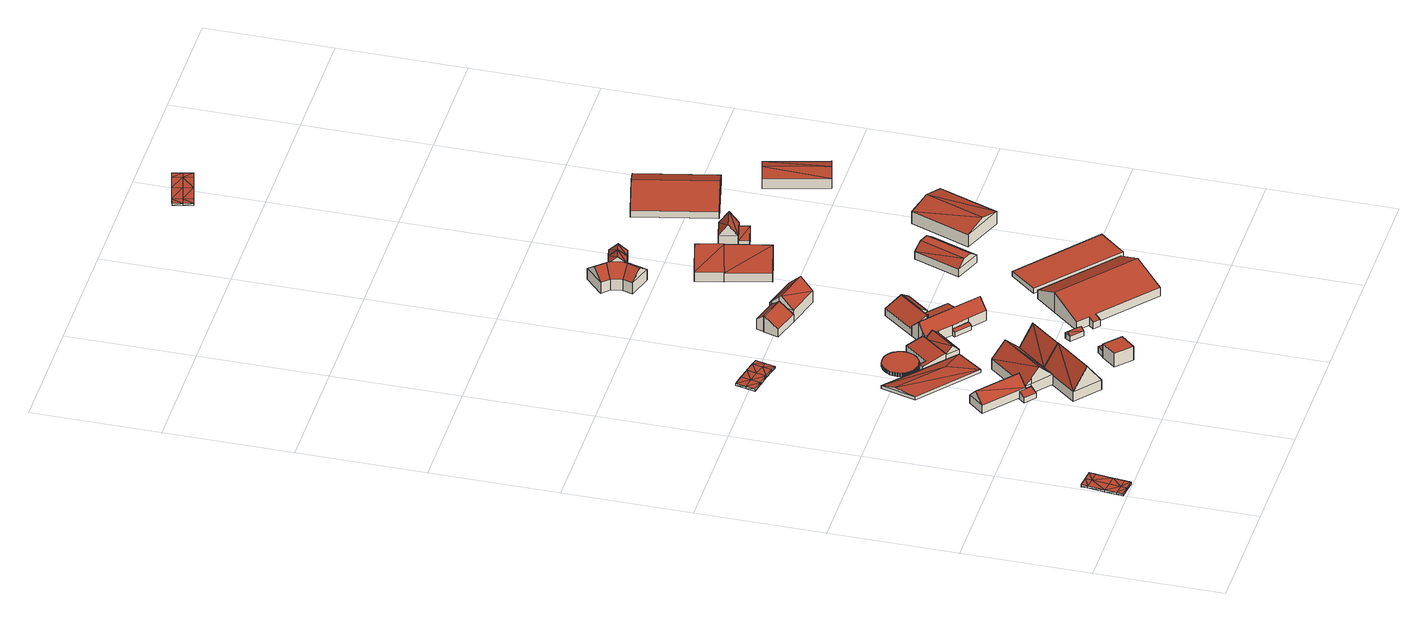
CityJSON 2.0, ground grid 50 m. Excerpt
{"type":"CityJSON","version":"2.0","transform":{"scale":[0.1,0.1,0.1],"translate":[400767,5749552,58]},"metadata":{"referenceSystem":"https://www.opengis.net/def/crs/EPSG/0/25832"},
"CityObjects":{
"building1":{"type":"Building","attributes":{"Geometrietyp2DReferenz":"2000","Gemeindeschluessel":"05515000","function":"53001_1800","roofType":"9999","measuredHeight":1},"geometry":[{"type":"Solid","lod":"2","boundaries":[[[[0,1,2]],[[1,3,2]],[[4,5,0]],[[5,1,0]],[[6,7,4]],[[7,5,4]],[[8,9,6]],[[9,7,6]],[[10,11,8]],[[11,9,8]],[[12,13,10]],[[13,11,10]],[[14,15,12]],[[15,13,12]],[[16,17,14]],[[17,15,14]],[[18,19,16]],[[19,17,16]],[[20,21,18]],[[21,19,18]],[[22,23,20]],[[23,21,20]],[[2,3,22]],[[3,23,22]],[[24,3,1]],[[24,1,5]],[[25,24,7]],[[7,24,5]],[[26,25,7]],[[26,7,9]],[[13,26,11]],[[11,26,9]],[[21,23,3]],[[21,3,24]],[[19,21,24]],[[19,24,25]],[[19,25,26]],[[19,26,17]],[[15,17,13]],[[13,17,26]],[[27,0,2]],[[27,4,0]],[[28,6,27]],[[6,4,27]],[[29,6,28]],[[29,8,6]],[[12,10,29]],[[10,8,29]],[[20,2,22]],[[20,27,2]],[[18,27,20]],[[18,28,27]],[[18,29,28]],[[18,16,29]],[[14,12,16]],[[12,29,16]]]],"semantics":{"surfaces":[{"type":"WallSurface"},{"type":"GroundSurface"},{"type":"RoofSurface"}],"values":[[0,0,0,0,0,0,0,0,0,0,0,0,0,0,0,0,0,0,0,0,0,0,0,0,1,1,1,1,1,1,1,1,1,1,1,1,1,1,1,1,2,2,2,2,2,2,2,2,2,2,2,2,2,2,2,2]]}}]},
"building2":{"type":"Building","attributes":{"Gemeindeschluessel":"05515000","Geometrietyp2DReferenz":"3000","function":"31001_2700","roofType":"3100","measuredHeight":7.86},"geometry":[{"type":"Solid","lod":"2","boundaries":[[[[30,31,32,33]],[[34,35,31,30]],[[36,37,35,34]],[[33,32,37,36]],[[30,38,34]],[[36,39,33]],[[38,30,33]],[[33,39,38]],[[34,38,39]],[[39,36,34]],[[31,35,37,32]]]],"semantics":{"surfaces":[{"type":"WallSurface"},{"type":"RoofSurface"},{"type":"GroundSurface"}],"values":[[0,0,0,0,0,0,1,1,1,1,2]]}}]},
"building3":{"type":"Building","attributes":{"Gemeindeschluessel":"05515000","Geometrietyp2DReferenz":"3000","function":"31001_2700","roofType":"2100","measuredHeight":3.4},"geometry":[{"type":"Solid","lod":"2","boundaries":[[[[40,41,42,43]],[[44,45,41,40]],[[46,47,45,44]],[[48,49,47,46]],[[43,42,49,48]],[[46,44,40,43,48]],[[41,45,47,49,42]]]],"semantics":{"surfaces":[{"type":"WallSurface"},{"type":"RoofSurface"},{"type":"GroundSurface"}],"values":[[0,0,0,0,0,1,2]]}}]},
"building4":{"type":"Building","attributes":{"name":"Schulze-Wilbrenning","Gemeindeschluessel":"05515000","Geometrietyp2DReferenz":"3000","function":"31001_1000","roofType":"5000","measuredHeight":12.88},"address":[{"country":"Germany","locality":"Münster","thoroughfareNumber":"29","thoroughfareName":"Wilbrenning"}],"geometry":[{"type":"Solid","lod":"2","boundaries":[[[[50,51,52,53]],[[54,55,51,50]],[[56,57,55,54]],[[58,59,57,56]],[[53,52,59,58]],[[60,61,53]],[[50,53,61]],[[60,58,56,54]],[[61,60,54]],[[60,53,58]],[[61,54,50]],[[51,55,57,59,52]]]],"semantics":{"surfaces":[{"type":"WallSurface"},{"type":"RoofSurface"},{"type":"GroundSurface"}],"values":[[0,0,0,0,0,1,1,1,1,0,0,2]]}}]},
"building5":{"type":"Building","attributes":{"Gemeindeschluessel":"05515000","Geometrietyp2DReferenz":"3000","function":"31001_2700","roofType":"3100","measuredHeight":10.35},"geometry":[{"type":"Solid","lod":"2","boundaries":[[[[62,63,64,65]],[[66,67,63,62]],[[68,69,67,66]],[[70,71,69,68]],[[72,73,71,70]],[[74,75,73,72]],[[65,64,75,74]],[[62,76,77]],[[62,65,74,78,76]],[[68,66,77,70]],[[76,70,77]],[[78,74,72]],[[76,78,72,70]],[[77,66,62]],[[63,67,69,71,73,75,64]]]],"semantics":{"surfaces":[{"type":"WallSurface"},{"type":"RoofSurface"},{"type":"GroundSurface"}],"values":[[0,0,0,0,0,0,0,1,1,1,1,0,0,0,2]]}}]},
"building6":{"type":"Building","attributes":{"Gemeindeschluessel":"05515000","Geometrietyp2DReferenz":"3000","function":"51003_1201","roofType":"5000","measuredHeight":2.6},"geometry":[{"type":"Solid","lod":"2","boundaries":[[[[79,80,81,82]],[[83,84,80,79]],[[85,86,84,83]],[[87,88,86,85]],[[89,90,88,87]],[[82,81,90,89]],[[89,91,82]],[[87,92,83,91,89]],[[83,93,91]],[[82,91,93]],[[93,79,82]],[[92,87,85]],[[92,85,83]],[[93,83,79]],[[80,84,86,88,90,81]]]],"semantics":{"surfaces":[{"type":"WallSurface"},{"type":"RoofSurface"},{"type":"GroundSurface"}],"values":[[0,0,0,0,0,0,1,1,1,1,1,0,0,0,2]]}}]},
"building7":{"type":"Building","attributes":{"Geometrietyp2DReferenz":"2000","Gemeindeschluessel":"05515000","function":"53001_1800","roofType":"9999","measuredHeight":1},"geometry":[{"type":"Solid","lod":"2","boundaries":[[[[94,95,96]],[[95,97,96]],[[98,99,94]],[[99,95,94]],[[100,101,98]],[[101,99,98]],[[102,103,100]],[[103,101,100]],[[104,105,102]],[[105,103,102]],[[106,107,104]],[[107,105,104]],[[108,109,106]],[[109,107,106]],[[110,111,108]],[[111,109,108]],[[112,113,110]],[[113,111,110]],[[114,115,112]],[[115,113,112]],[[116,117,114]],[[117,115,114]],[[118,119,116]],[[119,117,116]],[[96,97,118]],[[97,119,118]],[[97,95,120]],[[120,95,99]],[[120,99,101]],[[120,101,121]],[[121,101,103]],[[121,103,105]],[[121,105,122]],[[122,105,109]],[[109,105,107]],[[119,97,117]],[[117,97,120]],[[117,120,115]],[[115,120,121]],[[115,121,122]],[[115,122,113]],[[113,122,111]],[[111,122,109]],[[96,123,94]],[[123,98,94]],[[123,100,98]],[[123,124,100]],[[124,102,100]],[[124,104,102]],[[124,125,104]],[[125,108,104]],[[108,106,104]],[[118,116,96]],[[116,123,96]],[[116,114,123]],[[114,124,123]],[[114,125,124]],[[114,112,125]],[[112,110,125]],[[110,108,125]]]],"semantics":{"surfaces":[{"type":"WallSurface"},{"type":"GroundSurface"},{"type":"RoofSurface"}],"values":[[0,0,0,0,0,0,0,0,0,0,0,0,0,0,0,0,0,0,0,0,0,0,0,0,0,0,1,1,1,1,1,1,1,1,1,1,1,1,1,1,1,1,1,2,2,2,2,2,2,2,2,2,2,2,2,2,2,2,2,2]]}}]},
"building8":{"type":"Building","attributes":{"Gemeindeschluessel":"05515000","Geometrietyp2DReferenz":"3000","function":"51003_1201","roofType":"1000","measuredHeight":1.4},"geometry":[{"type":"Solid","lod":"2","boundaries":[[[[126,127,128,129]],[[130,131,127,126]],[[132,133,131,130]],[[134,135,133,132]],[[136,137,135,134]],[[138,139,137,136]],[[140,141,139,138]],[[142,143,141,140]],[[144,145,143,142]],[[146,147,145,144]],[[148,149,147,146]],[[150,151,149,148]],[[152,153,151,150]],[[154,155,153,152]],[[156,157,155,154]],[[158,159,157,156]],[[160,161,159,158]],[[162,163,161,160]],[[164,165,163,162]],[[166,167,165,164]],[[168,169,167,166]],[[170,171,169,168]],[[172,173,171,170]],[[174,175,173,172]],[[176,177,175,174]],[[178,179,177,176]],[[180,181,179,178]],[[182,183,181,180]],[[184,185,183,182]],[[186,187,185,184]],[[188,189,187,186]],[[190,191,189,188]],[[192,193,191,190]],[[194,195,193,192]],[[196,197,195,194]],[[198,199,197,196]],[[200,201,199,198]],[[202,203,201,200]],[[204,205,203,202]],[[206,207,205,204]],[[208,209,207,206]],[[210,211,209,208]],[[212,213,211,210]],[[214,215,213,212]],[[216,217,215,214]],[[218,219,217,216]],[[220,221,219,218]],[[222,223,221,220]],[[224,225,223,222]],[[226,227,225,224]],[[228,229,227,226]],[[230,231,229,228]],[[232,233,231,230]],[[234,235,233,232]],[[236,237,235,234]],[[238,239,237,236]],[[240,241,239,238]],[[242,243,241,240]],[[244,245,243,242]],[[246,247,245,244]],[[248,249,247,246]],[[250,251,249,248]],[[252,253,251,250]],[[254,255,253,252]],[[256,257,255,254]],[[258,259,257,256]],[[260,261,259,258]],[[262,263,261,260]],[[264,265,263,262]],[[266,267,265,264]],[[268,269,267,266]],[[270,271,269,268]],[[272,273,271,270]],[[274,275,273,272]],[[276,277,275,274]],[[278,279,277,276]],[[280,281,279,278]],[[282,283,281,280]],[[284,285,283,282]],[[286,287,285,284]],[[288,289,287,286]],[[290,291,289,288]],[[292,293,291,290]],[[129,128,293,292]],[[290,288,286,284,282,280,278,276,274,272,270,268,266,264,262,260,258,256,254,252,250,248,246,244,242,240,238,236,234,232,230,228,226,224,222,220,218,216,214,212,210,208,206,204,202,200,198,196,194,192,190,188,186,184,182,180,178,176,174,172,170,168,166,164,162,160,158,156,154,152,150,148,146,144,142,140,138,136,134,132,130,126,129,292]],[[127,131,133,135,137,139,141,143,145,147,149,151,153,155,157,159,161,163,165,167,169,171,173,175,177,179,181,183,185,187,189,191,193,195,197,199,201,203,205,207,209,211,213,215,217,219,221,223,225,227,229,231,233,235,237,239,241,243,245,247,249,251,253,255,257,259,261,263,265,267,269,271,273,275,277,279,281,283,285,287,289,291,293,128]]]],"semantics":{"surfaces":[{"type":"WallSurface"},{"type":"RoofSurface"},{"type":"GroundSurface"}],"values":[[0,0,0,0,0,0,0,0,0,0,0,0,0,0,0,0,0,0,0,0,0,0,0,0,0,0,0,0,0,0,0,0,0,0,0,0,0,0,0,0,0,0,0,0,0,0,0,0,0,0,0,0,0,0,0,0,0,0,0,0,0,0,0,0,0,0,0,0,0,0,0,0,0,0,0,0,0,0,0,0,0,0,0,0,1,2]]}}]},
"building9":{"type":"Building","attributes":{"Gemeindeschluessel":"05515000","Geometrietyp2DReferenz":"3000","function":"31001_2700","roofType":"3100","measuredHeight":12.6},"geometry":[{"type":"Solid","lod":"2","boundaries":[[[[294,67,69,295]],[[296,297,67,294]],[[298,299,297,296]],[[295,69,299,298]],[[294,300,296]],[[298,301,295]],[[300,294,295]],[[295,301,300]],[[296,300,301]],[[301,298,296]],[[67,297,299,69]]]],"semantics":{"surfaces":[{"type":"WallSurface"},{"type":"RoofSurface"},{"type":"GroundSurface"}],"values":[[0,0,0,0,0,0,1,1,1,1,2]]}}]},
"building10":{"type":"Building","attributes":{"Gemeindeschluessel":"05515000","Geometrietyp2DReferenz":"3000","function":"31001_2700","roofType":"1000","measuredHeight":6},"geometry":[{"type":"Solid","lod":"2","boundaries":[[[[302,303,304,305]],[[306,307,303,302]],[[308,309,307,306]],[[310,311,309,308]],[[305,304,311,310]],[[308,306,302,305,310]],[[303,307,309,311,304]]]],"semantics":{"surfaces":[{"type":"WallSurface"},{"type":"RoofSurface"},{"type":"GroundSurface"}],"values":[[0,0,0,0,0,1,2]]}}]},
"building11":{"type":"Building","attributes":{"Gemeindeschluessel":"05515000","Geometrietyp2DReferenz":"3000","function":"31001_2700","roofType":"2100","measuredHeight":3.89},"geometry":[{"type":"Solid","lod":"2","boundaries":[[[[312,86,88,313]],[[314,315,86,312]],[[316,317,315,314]],[[318,319,317,316]],[[320,321,319,318]],[[322,323,321,320]],[[313,88,323,322]],[[320,318,316,314,312,313,322]],[[86,315,317,319,321,323,88]]]],"semantics":{"surfaces":[{"type":"WallSurface"},{"type":"RoofSurface"},{"type":"GroundSurface"}],"values":[[0,0,0,0,0,0,0,1,2]]}}]},
"building12":{"type":"Building","attributes":{"Gemeindeschluessel":"05515000","Geometrietyp2DReferenz":"3000","function":"31001_2460","roofType":"1000","measuredHeight":2.75},"geometry":[{"type":"Solid","lod":"2","boundaries":[[[[324,325,326,327]],[[328,329,325,324]],[[330,331,329,328]],[[327,326,331,330]],[[328,324,327,330]],[[325,329,331,326]]]],"semantics":{"surfaces":[{"type":"WallSurface"},{"type":"RoofSurface"},{"type":"GroundSurface"}],"values":[[0,0,0,0,1,2]]}}]},
"building13":{"type":"Building","attributes":{"Gemeindeschluessel":"05515000","Geometrietyp2DReferenz":"3000","function":"31001_2700","roofType":"3100","measuredHeight":6},"geometry":[{"type":"Solid","lod":"2","boundaries":[[[[332,323,88,333]],[[334,335,323,332]],[[336,90,335,334]],[[333,88,90,336]],[[332,337,334]],[[336,338,333]],[[338,337,332]],[[332,333,338]],[[336,334,337]],[[337,338,336]],[[323,335,90,88]]]],"semantics":{"surfaces":[{"type":"WallSurface"},{"type":"RoofSurface"},{"type":"GroundSurface"}],"values":[[0,0,0,0,0,0,1,1,1,1,2]]}}]},
"building14":{"type":"Building","attributes":{"Gemeindeschluessel":"05515000","Geometrietyp2DReferenz":"3000","function":"31001_2700","roofType":"3100","measuredHeight":3.45},"geometry":[{"type":"Solid","lod":"2","boundaries":[[[[339,340,341,342]],[[343,344,340,339]],[[345,346,344,343]],[[342,341,346,345]],[[339,347,343]],[[345,348,342]],[[347,339,342]],[[342,348,347]],[[343,347,348]],[[348,345,343]],[[340,344,346,341]]]],"semantics":{"surfaces":[{"type":"WallSurface"},{"type":"RoofSurface"},{"type":"GroundSurface"}],"values":[[0,0,0,0,0,0,1,1,1,1,2]]}}]},
"building15":{"type":"Building","attributes":{"Gemeindeschluessel":"05515000","Geometrietyp2DReferenz":"3000","function":"31001_2700"},"children":["building15-1","building15-2","building15-3"]},
"building15-1":{"type":"BuildingPart","attributes":{"roofType":"3100","measuredHeight":8.47},"parents":["building15"],"geometry":[{"type":"Solid","lod":"2","boundaries":[[[[349,350,351,352,353]],[[354,335,350,349]],[[355,323,335,354]],[[356,321,323,355]],[[357,358,321,356]],[[359,360,361,358,357]],[[362,363,364,365]],[[366,367,363,362]],[[368,369,367,366]],[[370,371,369,368]],[[372,373,371,370]],[[374,375,373,372]],[[376,375,374]],[[368,366,362,365,377,359,357,370]],[[356,355,354,349,353,374,372,370,357]],[[351,350,335,323,321,358,361,364,363,367,369,371,373,375]],[[376,374,353,352]],[[351,375,376,352]],[[360,359,377]],[[364,361,360,377,365]]]],"semantics":{"surfaces":[{"type":"WallSurface"},{"type":"RoofSurface"},{"type":"GroundSurface"},{"type":"ClosureSurface"}],"values":[[0,0,0,0,0,0,0,0,0,0,0,0,0,1,1,2,0,3,0,3]]}}]},
"building15-2":{"type":"BuildingPart","attributes":{"roofType":"2100","measuredHeight":2.75},"parents":["building15"],"geometry":[{"type":"Solid","lod":"2","boundaries":[[[[378,350,379,380]],[[352,351,350,378]],[[381,382,375,376]],[[380,379,382,381]],[[376,352,378,380,381]],[[350,351,375,382,379]],[[351,352,376,375]]]],"semantics":{"surfaces":[{"type":"WallSurface"},{"type":"RoofSurface"},{"type":"GroundSurface"},{"type":"ClosureSurface"}],"values":[[0,0,0,0,1,2,3]]}}]},
"building15-3":{"type":"BuildingPart","attributes":{"roofType":"2100","measuredHeight":6.4},"parents":["building15"],"geometry":[{"type":"Solid","lod":"2","boundaries":[[[[383,384,361,360]],[[385,386,384,383]],[[387,388,386,385]],[[389,363,388,387]],[[390,365,364,363,389]],[[389,387,385,383,360,377,390]],[[384,386,388,363,364,361]],[[365,390,377]],[[361,364,365,377,360]]]],"semantics":{"surfaces":[{"type":"WallSurface"},{"type":"RoofSurface"},{"type":"GroundSurface"},{"type":"ClosureSurface"}],"values":[[0,0,0,0,0,1,2,0,3]]}}]},
"building16":{"type":"Building","attributes":{"Gemeindeschluessel":"05515000","Geometrietyp2DReferenz":"3000","function":"51009_1610","roofType":"2100","measuredHeight":7.07},"geometry":[{"type":"Solid","lod":"2","boundaries":[[[[391,392,393,394]],[[395,396,392,391]],[[397,398,396,395]],[[394,393,398,397]],[[395,391,394,397]],[[392,396,398,393]]]],"semantics":{"surfaces":[{"type":"WallSurface"},{"type":"RoofSurface"},{"type":"GroundSurface"}],"values":[[0,0,0,0,1,2]]}}]},
"building17":{"type":"Building","attributes":{"Gemeindeschluessel":"05515000","Geometrietyp2DReferenz":"3000","function":"51009_1610","roofType":"2100","measuredHeight":6.72},"geometry":[{"type":"Solid","lod":"2","boundaries":[[[[399,400,401,402]],[[403,404,400,399]],[[405,406,404,403]],[[402,401,406,405]],[[403,399,402,405]],[[400,404,406,401]]]],"semantics":{"surfaces":[{"type":"WallSurface"},{"type":"RoofSurface"},{"type":"GroundSurface"}],"values":[[0,0,0,0,1,2]]}}]},
"building18":{"type":"Building","attributes":{"Gemeindeschluessel":"05515000","Geometrietyp2DReferenz":"3000","function":"51009_1610"},"children":["building18-1","building18-2"]},
"building18-1":{"type":"BuildingPart","attributes":{"roofType":"2100","measuredHeight":4.26},"parents":["building18"],"geometry":[{"type":"Solid","lod":"2","boundaries":[[[[366,367,407,408]],[[362,363,367,366]],[[409,410,363,362]],[[408,407,411,412]],[[409,362,366,408,412]],[[367,363,410,411,407]],[[410,409,412,411]]]],"semantics":{"surfaces":[{"type":"WallSurface"},{"type":"RoofSurface"},{"type":"GroundSurface"},{"type":"ClosureSurface"}],"values":[[0,0,0,0,1,2,3]]}}]},
"building18-2":{"type":"BuildingPart","attributes":{"roofType":"2100","measuredHeight":5.98},"parents":["building18"],"geometry":[{"type":"Solid","lod":"2","boundaries":[[[[413,414,415,416]],[[417,412,411,414,413]],[[416,415,410,409,418]],[[417,413,416,418]],[[414,411,410,415]],[[412,417,418,409]],[[410,411,412,409]]]],"semantics":{"surfaces":[{"type":"WallSurface"},{"type":"RoofSurface"},{"type":"GroundSurface"},{"type":"ClosureSurface"}],"values":[[0,0,0,1,2,0,3]]}}]},
"building19":{"type":"Building","attributes":{"Gemeindeschluessel":"05515000","Geometrietyp2DReferenz":"3000","function":"31001_2700","roofType":"3100","measuredHeight":9.94},"geometry":[{"type":"Solid","lod":"2","boundaries":[[[[419,420,421,422]],[[423,424,420,419]],[[425,426,424,423]],[[427,428,426,425]],[[429,430,428,427]],[[422,421,430,429]],[[431,432,433,429]],[[422,429,433]],[[431,427,425]],[[434,435,432,431,425]],[[433,432,435,419,422]],[[435,434,423,419]],[[434,425,423]],[[431,429,427]],[[420,424,426,428,430,421]]]],"semantics":{"surfaces":[{"type":"WallSurface"},{"type":"RoofSurface"},{"type":"GroundSurface"}],"values":[[0,0,0,0,0,0,1,1,1,1,0,0,0,0,2]]}}]},
"building20":{"type":"Building","attributes":{"Gemeindeschluessel":"05515000","Geometrietyp2DReferenz":"3000","function":"31001_2700","roofType":"3100","measuredHeight":8.79},"geometry":[{"type":"Solid","lod":"2","boundaries":[[[[436,437,438,439]],[[440,441,437,436]],[[442,443,441,440]],[[444,445,443,442]],[[446,447,445,444]],[[448,449,447,446]],[[450,451,449,448]],[[452,453,451,450]],[[454,455,453,452]],[[439,438,455,454]],[[448,446,444,450]],[[442,440,436,439,454,452,450,444]],[[437,441,443,445,447,449,451,453,455,438]]]],"semantics":{"surfaces":[{"type":"WallSurface"},{"type":"RoofSurface"},{"type":"GroundSurface"}],"values":[[0,0,0,0,0,0,0,0,0,0,1,1,2]]}}]},
"building21":{"type":"Building","attributes":{"Gemeindeschluessel":"05515000","Geometrietyp2DReferenz":"3000","function":"31001_1000","roofType":"5000","measuredHeight":8.83},"address":[{"country":"Germany","locality":"Münster","thoroughfareNumber":"23","thoroughfareName":"Wilbrenning"}],"geometry":[{"type":"Solid","lod":"2","boundaries":[[[[456,457,458,459]],[[460,461,457,456]],[[462,463,461,460]],[[464,465,463,462]],[[466,467,465,464]],[[468,469,467,466]],[[470,471,469,468]],[[459,458,471,470]],[[472,473,474,470,468,475]],[[475,468,466,476]],[[466,464,476]],[[475,476,464,462,472]],[[472,462,460,473]],[[474,473,460,456,477]],[[456,459,477]],[[477,459,470,474]],[[457,461,463,465,467,469,471,458]]]],"semantics":{"surfaces":[{"type":"WallSurface"},{"type":"RoofSurface"},{"type":"GroundSurface"}],"values":[[0,0,0,0,0,0,0,0,1,1,0,1,1,1,0,1,2]]}}]},
"building22":{"type":"Building","attributes":{"Gemeindeschluessel":"05515000","Geometrietyp2DReferenz":"3000","function":"51003_1201","roofType":"1000","measuredHeight":2.02},"geometry":[{"type":"Solid","lod":"2","boundaries":[[[[478,479,480,481]],[[482,483,479,478]],[[484,485,483,482]],[[481,480,485,484]],[[482,478,481,484]],[[479,483,485,480]]]],"semantics":{"surfaces":[{"type":"WallSurface"},{"type":"RoofSurface"},{"type":"GroundSurface"}],"values":[[0,0,0,0,1,2]]}}]},
"building23":{"type":"Building","attributes":{"Gemeindeschluessel":"05515000","Geometrietyp2DReferenz":"3000","function":"31001_1000","roofType":"3100","measuredHeight":11.98},"address":[{"country":"Germany","locality":"Münster","thoroughfareNumber":"23a","thoroughfareName":"Wilbrenning"},{"country":"Germany","locality":"Münster","thoroughfareNumber":"23b","thoroughfareName":"Wilbrenning"}],"geometry":[{"type":"Solid","lod":"2","boundaries":[[[[486,487,488,489]],[[490,491,487,486]],[[492,493,491,490]],[[489,488,493,492]],[[486,494,490]],[[492,495,489]],[[486,489,495]],[[495,494,486]],[[494,495,492]],[[492,490,494]],[[487,491,493,488]]]],"semantics":{"surfaces":[{"type":"WallSurface"},{"type":"RoofSurface"},{"type":"GroundSurface"}],"values":[[0,0,0,0,0,0,1,1,1,1,2]]}}]},
"building24":{"type":"Building","attributes":{"Gemeindeschluessel":"05515000","Geometrietyp2DReferenz":"3000","function":"31001_2700","roofType":"3100","measuredHeight":12.13},"geometry":[{"type":"Solid","lod":"2","boundaries":[[[[496,497,498,499]],[[500,501,497,496]],[[502,503,501,500]],[[499,498,503,502]],[[496,504,500]],[[502,495,499]],[[495,504,496]],[[496,499,495]],[[502,500,504]],[[504,495,502]],[[497,501,503,498]]]],"semantics":{"surfaces":[{"type":"WallSurface"},{"type":"RoofSurface"},{"type":"GroundSurface"}],"values":[[0,0,0,0,0,0,1,1,1,1,2]]}}]},
"building25":{"type":"Building","attributes":{"Gemeindeschluessel":"05515000","Geometrietyp2DReferenz":"3000","function":"51009_1610","roofType":"3100","measuredHeight":7.09},"geometry":[{"type":"Solid","lod":"2","boundaries":[[[[505,506,461,507]],[[508,509,506,505]],[[510,463,509,508]],[[507,461,463,510]],[[505,511,508]],[[510,512,507]],[[512,511,505]],[[505,507,512]],[[510,508,511]],[[511,512,510]],[[506,509,463,461]]]],"semantics":{"surfaces":[{"type":"WallSurface"},{"type":"RoofSurface"},{"type":"GroundSurface"}],"values":[[0,0,0,0,0,0,1,1,1,1,2]]}}]},
"building26":{"type":"Building","attributes":{"Gemeindeschluessel":"05515000","Geometrietyp2DReferenz":"3000","function":"31001_2000","roofType":"9999","measuredHeight":6.19},"geometry":[{"type":"Solid","lod":"2","boundaries":[[[[513,514,515,516]],[[517,518,514,513]],[[519,520,518,517]],[[516,515,520,519]],[[513,516,521]],[[521,522,513]],[[513,522,523,517]],[[523,524,519]],[[519,517,523]],[[519,524,521,516]],[[522,521,524,523]],[[514,518,520,515]]]],"semantics":{"surfaces":[{"type":"WallSurface"},{"type":"RoofSurface"},{"type":"GroundSurface"}],"values":[[0,0,0,0,1,1,0,1,1,0,1,2]]}}]},
"building27":{"type":"Building","attributes":{"Gemeindeschluessel":"05515000","Geometrietyp2DReferenz":"3000","function":"31001_2460","roofType":"3100","measuredHeight":7.09},"geometry":[{"type":"Solid","lod":"2","boundaries":[[[[525,526,506,505]],[[527,528,526,525]],[[508,509,528,527]],[[505,506,509,508]],[[525,529,527]],[[508,511,505]],[[511,529,525]],[[525,505,511]],[[508,527,529]],[[529,511,508]],[[526,528,509,506]]]],"semantics":{"surfaces":[{"type":"WallSurface"},{"type":"RoofSurface"},{"type":"GroundSurface"}],"values":[[0,0,0,0,0,0,1,1,1,1,2]]}}]},
"building28":{"type":"Building","attributes":{"Gemeindeschluessel":"05515000","Geometrietyp2DReferenz":"3000","function":"31001_1000"},"address":[{"country":"Germany","locality":"Münster","thoroughfareNumber":"23c","thoroughfareName":"Wilbrenning"}],"children":["building28-1","building28-2"]},
"building28-1":{"type":"BuildingPart","attributes":{"roofType":"3100","measuredHeight":10.31},"parents":["building28"],"geometry":[{"type":"Solid","lod":"2","boundaries":[[[[530,531,532,533]],[[534,535,531,530]],[[533,532,536,537,538]],[[530,539,534]],[[538,540,533]],[[540,539,530]],[[530,533,540]],[[539,540,538]],[[538,541,542,534,539]],[[531,535,543,536,532]],[[541,538,537]],[[535,534,542,544,543]],[[536,543,544,537]],[[544,542,541,537]]]],"semantics":{"surfaces":[{"type":"WallSurface"},{"type":"RoofSurface"},{"type":"GroundSurface"},{"type":"ClosureSurface"}],"values":[[0,0,0,0,0,1,1,1,1,2,0,0,3,3]]}}]},
"building28-2":{"type":"BuildingPart","attributes":{"roofType":"3100","measuredHeight":7.43},"parents":["building28"],"geometry":[{"type":"Solid","lod":"2","boundaries":[[[[545,546,543,544]],[[547,548,546,545]],[[537,536,548,547]],[[545,549,547]],[[545,544,542,550]],[[550,549,545]],[[549,550,541,537]],[[537,547,549]],[[546,548,536,543]],[[536,537,544,543]],[[550,542,541]],[[541,542,544,537]]]],"semantics":{"surfaces":[{"type":"WallSurface"},{"type":"RoofSurface"},{"type":"GroundSurface"},{"type":"ClosureSurface"}],"values":[[0,0,0,0,1,1,1,1,2,3,0,3]]}}]},
"building29":{"type":"Building","attributes":{"Gemeindeschluessel":"05515000","Geometrietyp2DReferenz":"3000","function":"51009_1610","roofType":"3100","measuredHeight":7.85},"geometry":[{"type":"Solid","lod":"2","boundaries":[[[[551,552,553,554]],[[555,556,552,551]],[[557,558,556,555]],[[554,553,558,557]],[[551,559,555]],[[557,560,554]],[[560,559,551]],[[551,554,560]],[[557,555,559]],[[559,560,557]],[[552,556,558,553]]]],"semantics":{"surfaces":[{"type":"WallSurface"},{"type":"RoofSurface"},{"type":"GroundSurface"}],"values":[[0,0,0,0,0,0,1,1,1,1,2]]}}]},
"building30":{"type":"Building","attributes":{"Gemeindeschluessel":"05515000","Geometrietyp2DReferenz":"3000","function":"31001_2700","roofType":"3100","measuredHeight":8.41},"geometry":[{"type":"Solid","lod":"2","boundaries":[[[[561,562,563,564]],[[565,566,562,561]],[[567,568,566,565]],[[564,563,568,567]],[[561,569,565]],[[567,570,564]],[[564,570,569,561]],[[565,569,570,567]],[[562,566,568,563]]]],"semantics":{"surfaces":[{"type":"WallSurface"},{"type":"RoofSurface"},{"type":"GroundSurface"}],"values":[[0,0,0,0,0,0,1,1,2]]}}]},
"building31":{"type":"Building","attributes":{"Gemeindeschluessel":"05515000","Geometrietyp2DReferenz":"3000","function":"31001_2700","roofType":"3100","measuredHeight":5.98},"geometry":[{"type":"Solid","lod":"2","boundaries":[[[[571,572,573,574]],[[575,576,572,571]],[[577,578,576,575]],[[574,573,578,577]],[[571,579,575]],[[577,580,574]],[[579,571,574]],[[574,580,579]],[[575,579,580]],[[580,577,575]],[[572,576,578,573]]]],"semantics":{"surfaces":[{"type":"WallSurface"},{"type":"RoofSurface"},{"type":"GroundSurface"}],"values":[[0,0,0,0,0,0,1,1,1,1,2]]}}]},
"building32":{"type":"Building","attributes":{"Geometrietyp2DReferenz":"2000","Gemeindeschluessel":"05515000","function":"53001_1800","roofType":"9999","measuredHeight":1},"geometry":[{"type":"Solid","lod":"2","boundaries":[[[[581,582,583]],[[582,584,583]],[[585,586,581]],[[586,582,581]],[[587,588,585]],[[588,586,585]],[[589,590,587]],[[590,588,587]],[[591,592,589]],[[592,590,589]],[[593,594,591]],[[594,592,591]],[[595,596,593]],[[596,594,593]],[[597,598,595]],[[598,596,595]],[[599,600,597]],[[600,598,597]],[[601,602,599]],[[602,600,599]],[[603,604,601]],[[604,602,601]],[[583,584,603]],[[584,604,603]],[[584,582,586]],[[584,586,605]],[[605,586,606]],[[606,586,588]],[[606,588,607]],[[607,588,590]],[[607,590,594]],[[594,590,592]],[[604,584,605]],[[604,605,602]],[[602,605,600]],[[600,605,606]],[[600,606,607]],[[600,607,598]],[[598,607,596]],[[596,607,594]],[[583,585,581]],[[583,608,585]],[[608,609,585]],[[609,587,585]],[[609,610,587]],[[610,589,587]],[[610,593,589]],[[593,591,589]],[[603,608,583]],[[603,601,608]],[[601,599,608]],[[599,609,608]],[[599,610,609]],[[599,597,610]],[[597,595,610]],[[595,593,610]]]],"semantics":{"surfaces":[{"type":"WallSurface"},{"type":"GroundSurface"},{"type":"RoofSurface"}],"values":[[0,0,0,0,0,0,0,0,0,0,0,0,0,0,0,0,0,0,0,0,0,0,0,0,1,1,1,1,1,1,1,1,1,1,1,1,1,1,1,1,2,2,2,2,2,2,2,2,2,2,2,2,2,2,2,2]]}}]}
},
"vertices":[
[100,170,15],[100,170,5],[60,175,15],[60,175,5],[97,144,15],[97,144,5],[89,78,15],[89,78,5],[84,33,15],[84,33,5],[81,7,15],[81,7,5],[41,12,15],[41,12,5],[2,16,15],[2,16,5],[4,42,15],[4,42,5],[9,87,15],[9,87,5],[17,154,15],[17,154,5],[20,179,15],[20,179,5],[57,149,5],[49,82,5],[44,37,5],[57,149,15],[49,82,15],[44,37,15],
[559,577,51],[559,577,15],[412,701,15],[412,701,51],[509,516,51],[509,516,15],[360,640,51],[360,640,15],[534,546,93],[386,671,93],
[487,534,47],[487,534,13],[466,509,13],[466,509,36],[509,516,47],[509,516,13],[528,500,47],[528,500,13],[507,475,36],[507,475,13],
[622,260,54],[622,260,12],[736,401,12],[736,401,54],[522,341,54],[522,341,12],[603,438,54],[603,438,12],[639,481,54],[639,481,12],[688,440,141],[572,301,141],
[642,678,58],[642,678,14],[559,577,14],[559,577,58],[739,600,58],[739,600,14],[639,481,58],[639,481,14],[603,438,58],[603,438,14],[528,500,58],[528,500,14],[509,516,58],[509,516,14],[556,477,117],[690,639,117],[528,500,81],
[386,898,25],[386,898,12],[614,712,12],[614,712,25],[424,1036,25],[424,1036,12],[561,916,25],[561,916,12],[642,850,25],[642,850,12],[688,812,25],[688,812,12],[582,833,38],[561,916,26],[408,979,38],
[317,1556,15],[317,1556,5],[309,1516,15],[309,1516,5],[361,1547,15],[361,1547,5],[406,1538,16],[406,1538,6],[407,1538,16],[407,1538,6],[452,1528,15],[452,1528,5],[476,1522,15],[476,1522,5],[467,1483,15],[467,1483,5],[458,1444,15],[458,1444,5],[434,1450,15],[434,1450,5],[390,1459,16],[390,1459,6],[345,1468,15],[345,1468,5],[301,1477,15],[301,1477,5],[353,1508,5],[398,1499,6],[443,1489,5],[353,1508,15],[398,1499,16],[443,1489,15],
[647,989,27],[647,989,13],[648,994,13],[648,994,27],[645,983,27],[645,983,13],[643,978,27],[643,978,13],[640,972,27],[640,972,13],[637,967,27],[637,967,13],[633,962,27],[633,962,13],[629,957,27],[629,957,13],[624,953,27],[624,953,13],[618,949,27],[618,949,13],[613,945,27],[613,945,13],[607,942,27],[607,942,13],[601,940,27],[601,940,13],[594,939,27],[594,939,13],[588,938,27],[588,938,13],[582,937,27],[582,937,13],[576,937,27],[576,937,13],[570,938,27],[570,938,13],[564,939,27],[564,939,13],[559,941,27],[559,941,13],[553,942,27],[553,942,13],[549,945,27],[549,945,13],[544,947,27],[544,947,13],[540,950,27],[540,950,13],[537,953,27],[537,953,13],[533,955,27],[533,955,13],[530,958,27],[530,958,13],[528,961,27],[528,961,13],[525,964,27],[525,964,13],[523,967,27],[523,967,13],[521,970,27],[521,970,13],[521,971,27],[521,971,13],[520,973,27],[520,973,13],[519,976,27],[519,976,13],[517,979,27],[517,979,13],[516,982,27],[516,982,13],[514,986,27],[514,986,13],[513,990,27],[513,990,13],[513,995,27],[513,995,13],[512,999,27],[512,999,13],[512,1004,27],[512,1004,13],[512,1009,27],[512,1009,13],[512,1014,27],[512,1014,13],[513,1019,27],[513,1019,13],[514,1025,27],[514,1025,13],[516,1030,27],[516,1030,13],[519,1036,27],[519,1036,13],[522,1041,27],[522,1041,13],[525,1046,27],[525,1046,13],[529,1051,27],[529,1051,13],[534,1056,27],[534,1056,13],[539,1060,27],[539,1060,13],[544,1064,27],[544,1064,13],[550,1067,27],[550,1067,13],[556,1070,27],[556,1070,13],[562,1072,27],[562,1072,13],[569,1073,27],[569,1073,13],[575,1074,27],[575,1074,13],[581,1074,27],[581,1074,13],[587,1074,27],[587,1074,13],[593,1073,27],[593,1073,13],[599,1072,27],[599,1072,13],[604,1070,27],[604,1070,13],[609,1068,27],[609,1068,13],[613,1066,27],[613,1066,13],[618,1063,27],[618,1063,13],[621,1060,27],[621,1060,13],[625,1058,27],[625,1058,13],[628,1055,27],[628,1055,13],[631,1052,27],[631,1052,13],[634,1049,27],[634,1049,13],[636,1046,27],[636,1046,13],[638,1043,27],[638,1043,13],[640,1040,27],[640,1040,13],[641,1037,27],[641,1037,13],[643,1034,27],[643,1034,13],[644,1030,27],[644,1030,13],[645,1027,27],[645,1027,13],[647,1023,27],[647,1023,13],[648,1018,27],[648,1018,13],[648,1014,27],[648,1014,13],[649,1009,27],[649,1009,13],[649,1004,27],[649,1004,13],[648,999,27],[648,999,13],
[739,600,55],[639,481,55],[834,522,55],[834,522,14],[736,401,55],[736,401,14],[786,561,140],[688,441,140],
[818,306,72],[818,306,12],[768,250,12],[768,250,72],[859,269,72],[859,269,12],[880,250,72],[880,250,12],[830,194,72],[830,194,12],
[561,916,36],[642,850,51],[574,932,36],[574,932,12],[595,914,40],[595,914,12],[671,1006,40],[671,1006,12],[729,959,51],[729,959,12],[721,948,51],[721,948,12],
[839,329,41],[839,329,14],[818,306,14],[818,306,41],[879,293,41],[879,293,14],[859,269,41],[859,269,14],
[721,948,46],[642,850,46],[768,909,46],[768,909,12],[688,812,46],[744,928,72],[665,831,72],
[946,429,37],[946,429,14],[899,468,14],[899,468,37],[927,406,37],[927,406,14],[880,445,37],[880,445,14],[936,418,48],[890,456,48],
[813,871,55],[813,871,12],[814,872,12],[814,872,40],[814,872,56],[768,909,55],[721,948,56],[729,959,69],[746,980,97],[746,980,12],[772,1012,56],[772,1012,44],[772,1012,12],[830,966,55],[830,966,12],[830,965,12],[830,965,56],[925,887,55],[925,887,12],[986,837,56],[986,837,12],[960,805,97],[960,805,12],[934,774,56],[934,774,12],[873,824,56],[873,824,12],[873,824,40],[792,995,56],
[813,871,39],[805,860,12],[805,860,31],[864,812,31],[864,812,12],
[872,1138,44],[872,1138,12],[927,1093,75],[927,1093,12],[827,968,75],[827,968,12],[830,966,76],[830,965,76],
[751,1451,44],[751,1451,11],[767,1509,11],[767,1509,82],[644,1480,44],[644,1480,11],[661,1539,82],[661,1539,11],
[669,1569,58],[669,1569,14],[661,1539,14],[661,1539,81],[776,1540,58],[776,1540,14],[767,1509,81],[767,1509,14],
[956,925,12],[956,925,47],[861,1003,47],[861,1003,12],[884,984,12],[884,984,47],
[955,1071,53],[955,1071,12],[932,1090,12],[932,1090,72],[884,984,53],[861,1003,72],
[767,1509,61],[767,1509,9],[751,1451,9],[751,1451,61],[776,1540,61],[776,1540,9],[778,1548,61],[778,1548,9],[915,1511,61],[915,1511,9],[889,1415,61],[889,1415,9],[902,1463,108],[765,1500,108],[765,1499,108],[776,1540,69],[767,1509,99],
[977,384,44],[977,384,15],[1000,364,15],[1000,364,44],[995,404,53],[995,404,15],[954,439,53],[954,439,15],[1043,545,103],[1043,545,15],[1111,627,53],[1111,627,15],[1396,389,53],[1396,389,15],[1328,308,103],[1328,308,15],[1239,200,53],[1239,200,15],[1018,385,53],[1018,385,15],
[814,2243,64],[814,2243,16],[740,2174,16],[740,2174,64],[871,2180,64],[871,2180,16],[887,2112,64],[887,2112,16],[863,2031,64],[863,2031,16],[766,2060,64],[766,2060,16],[779,2100,64],[779,2100,16],[768,2144,64],[768,2144,16],[831,2114,104],[822,2154,104],[814,2169,101],[831,2098,101],[815,2046,101],[777,2208,101],
[1443,392,38],[1443,392,17],[1530,496,17],[1530,496,38],[1136,649,38],[1136,649,17],[1221,752,38],[1221,752,17],
[1096,1618,54],[1096,1618,15],[1053,1791,15],[1053,1791,54],[967,1585,54],[967,1585,15],[926,1757,54],[926,1757,15],[1031,1601,135],[990,1774,135],
[900,1864,56],[900,1864,14],[926,1757,14],[926,1757,56],[1028,1893,56],[1028,1893,14],[1053,1791,56],[1053,1791,14],[964,1879,135],
[918,2191,58],[918,2191,16],[871,2180,58],[933,2123,58],[933,2123,16],[887,2112,58],[925,2157,87],[879,2146,87],
[1275,899,48],[1275,899,14],[1345,1083,14],[1345,1083,48],[1170,940,48],[1170,940,14],[1240,1123,48],[1240,1123,14],[1311,1096,76],[1241,913,76],[1203,927,76],[1273,1110,76],
[954,2199,58],[954,2199,16],[969,2132,58],[969,2132,16],[961,2165,87],
[1207,1851,70],[1207,1851,15],[1124,1832,15],[1124,1832,70],[1224,1779,70],[1224,1779,15],[1141,1761,15],[1141,1761,49],[1141,1761,70],[1215,1815,118],[1133,1796,118],[1161,1765,70],[1195,1773,70],[1215,1778,15],[1215,1778,49],
[1224,1738,49],[1224,1738,15],[1151,1720,49],[1151,1720,15],[1188,1729,89],[1178,1769,89],
[1452,1190,68],[1452,1190,14],[1362,955,14],[1362,955,68],[1619,1126,68],[1619,1126,14],[1529,891,68],[1529,891,14],[1538,1157,92],[1447,922,92],
[1231,2191,46],[1231,2191,17],[1304,1874,17],[1304,1874,46],[1458,2243,46],[1458,2243,17],[1531,1926,46],[1531,1926,17],[1345,2217,101],[1417,1900,101],
[1700,1555,57],[1700,1555,13],[1634,1800,13],[1634,1800,57],[1594,1527,57],[1594,1527,13],[1529,1772,57],[1529,1772,13],[1647,1541,73],[1581,1786,73],
[891,3824,17],[891,3824,7],[901,3786,17],[901,3786,7],[917,3831,17],[917,3831,7],[985,3849,18],[985,3849,8],[1050,3866,17],[1050,3866,7],[1076,3873,17],[1076,3873,7],[1086,3834,17],[1086,3834,7],[1096,3796,17],[1096,3796,7],[1070,3789,17],[1070,3789,7],[1005,3772,18],[1005,3772,8],[937,3754,17],[937,3754,7],[911,3747,17],[911,3747,7],[927,3793,7],[995,3811,8],[1060,3828,7],[927,3793,17],[995,3811,18],[1060,3828,17]
]}
